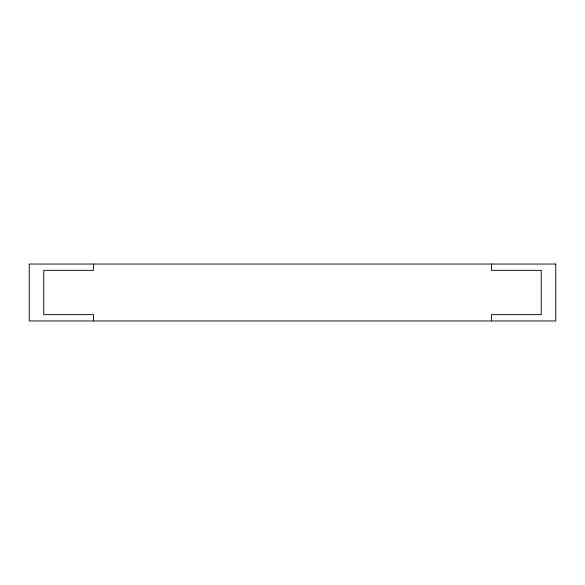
<?xml version="1.0" encoding="UTF-8"?>
<svg xmlns="http://www.w3.org/2000/svg" width="585" height="585" viewBox="0 0 585 585"><rect width="100%" height="100%" fill="white"/><g stroke="black" fill="none" stroke-linecap="round" stroke-linejoin="round"><path stroke-width="0.88" d="M491.495 264.04L491.495 270.365L541.242 270.365L541.242 314.635L491.495 314.635L491.495 320.96M93.505 264.04L93.505 270.365L43.758 270.365L43.758 314.635L93.505 314.635L93.505 320.96M555.75 264.04L29.25 264.04L29.25 320.96L555.75 320.96L555.75 264.04"/></g></svg>
